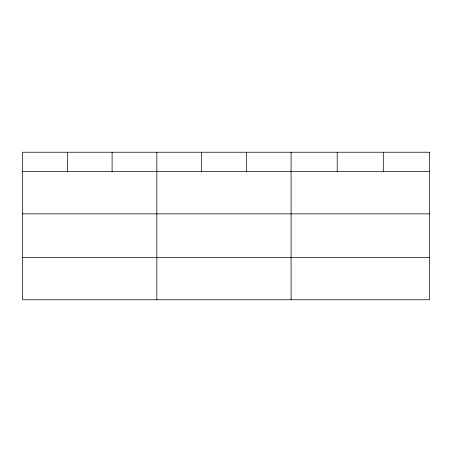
<?xml version="1.0" encoding="UTF-8"?>
<svg xmlns="http://www.w3.org/2000/svg" width="452" height="452" viewBox="0 0 452 452"><rect width="100%" height="100%" fill="white"/><g stroke="black" fill="none" stroke-linecap="round" stroke-linejoin="round"><path stroke-width="0.68" d="M22.6 171.557L429.4 171.557M22.6 213.864L429.4 213.864M22.6 257.459L429.4 257.459M383.296 152.234L383.296 171.557M337.192 152.234L337.192 171.557M291.088 152.234L291.088 299.766M246.34 152.234L246.34 171.557M201.592 152.234L201.592 171.557M156.844 152.234L156.844 299.766M112.096 152.234L112.096 171.557M67.348 152.234L67.348 171.557M429.4 152.234L22.6 152.234L22.6 299.766L429.4 299.766L429.4 152.234"/></g></svg>
